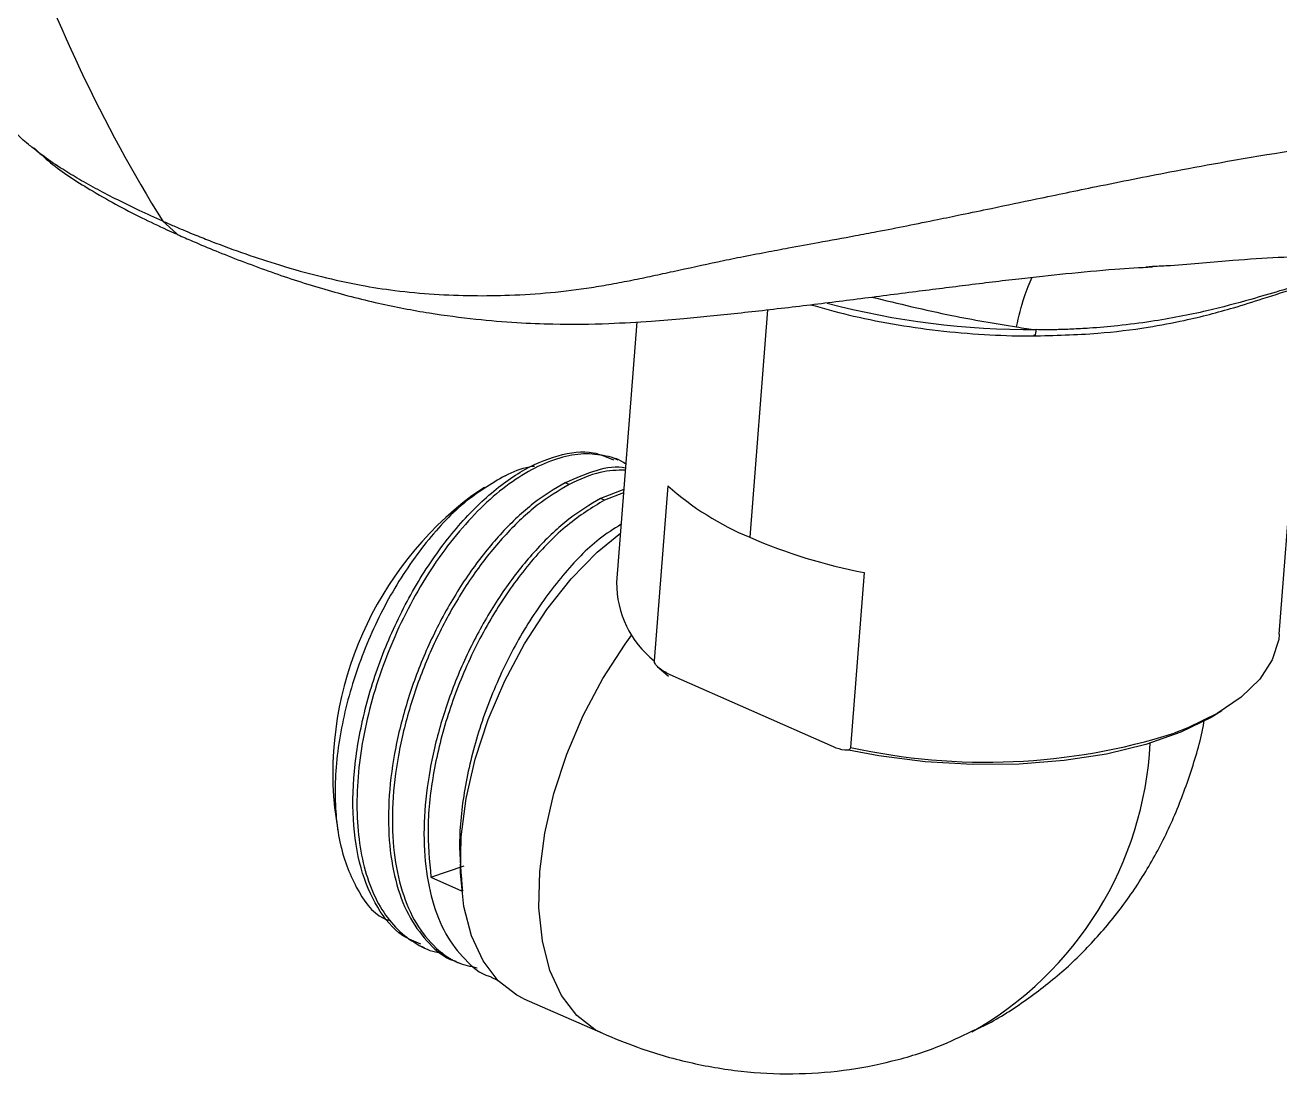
# Model space of a CAD drawing. Header units: millimetres. Extents: x 580 to 1174, y -1119 to -699.
# Drawn here: x 1077.29 to 1101.83, y -813.13 to -792.62 of the extents above; entities that cross this region are included whole.
import ezdxf

# ---------------------------------------------------------------- set-up
doc = ezdxf.new("R2010")
doc.units = ezdxf.units.MM
doc.header["$LTSCALE"] = 0.1
doc.layers.get('0').update_dxf_attribs({"lineweight": 13})

msp = doc.modelspace()

# ---------------------------------------------------------------- linework, layer by layer
at = {"color": 7, "linetype": 'Continuous', "lineweight": 25}
for p, q in [((1079.981, -796.456), (1080.249, -796.698)), ((1099.207, -797.347), (1099.341, -797.34)), ((1101.819, -804.53), (1102.35, -797.699)), ((1091.807, -798.19), (1091.461, -802.637)), ((1089.254, -798.426), (1088.858, -803.523)), ((1088.887, -801.13), (1088.81, -801.096)), ((1086.272, -801.667), (1086.027, -801.83)), ((1087.928, -801.604), (1087.852, -801.57)), ((1089, -801.702), (1088.546, -801.877)), ((1089.861, -801.634), (1089.596, -805.051)), ((1088.623, -801.91), (1088.546, -801.877)), ((1088.994, -801.768), (1088.623, -801.91)), ((1093.699, -803.328), (1093.433, -806.745)), ((1089.686, -805.187), (1089.875, -805.351)), ((1093.1, -806.736), (1089.909, -805.327)), ((1083.338, -807.922), (1083.406, -808.364)), ((1085.228, -809.282), (1085.877, -809.058)), ((1085.228, -809.282), (1085.828, -809.547)), ((1085.018, -810.626), (1085.095, -810.66)), ((1085.712, -810.933), (1085.789, -810.966)), ((1086.407, -811.239), (1086.528, -811.293)), ((1087.045, -811.658), (1088.58, -812.335))]:
    msp.add_line(p, q, dxfattribs=at)
at = {"color": 7, "linetype": 'Continuous', "lineweight": 25, "flags": 128}
for points in [[(1087.045, -811.658), (1086.906, -811.588), (1086.543, -811.308), (1086.246, -810.919), (1086.02, -810.43), (1085.871, -809.853), (1085.804, -809.202), (1085.819, -808.493), (1085.917, -807.744), (1086.095, -806.973), (1086.348, -806.199), (1086.671, -805.441), (1087.055, -804.718), (1087.491, -804.048), (1087.969, -803.447), (1088.476, -802.929), (1088.933, -802.556)], [(1088.579, -812.335), (1088.441, -812.265), (1088.078, -811.986), (1087.781, -811.597), (1087.555, -811.108), (1087.406, -810.53), (1087.339, -809.879), (1087.354, -809.171), (1087.452, -808.421), (1087.63, -807.65), (1087.883, -806.877), (1088.206, -806.119), (1088.59, -805.396), (1089.026, -804.725), (1089.159, -804.546)], [(1101.819, -804.53), (1101.807, -804.633), (1101.682, -805.031), (1101.436, -805.411), (1101.074, -805.764), (1100.602, -806.083), (1100.029, -806.364), (1099.76, -806.469)], [(1100.695, -806.03), (1100.483, -806.161), (1099.895, -806.449), (1099.21, -806.689), (1098.442, -806.875), (1097.609, -807.004), (1096.728, -807.073), (1095.817, -807.08), (1094.896, -807.025), (1093.984, -806.909), (1093.394, -806.801)]]:
    msp.add_lwpolyline(points, dxfattribs=at)
at = {"color": 7, "linetype": 'Continuous', "lineweight": 25}
for centre, radius, start, end in [((1096.99, -782.724), 15.854, 255.3373, 270.2756), ((1093.678, -797.324), 5.757, 228.4744, 247.3563), ((1090.113, -807.273), 6.806, 126.8897, 185.4679), ((1095.796, -792.573), 10.958, 246.7011, 258.9687), ((1090.786, -803.534), 1.928, 179.654, 231.8761), ((1096.08, -794.791), 12.244, 257.5168, 287.4897), ((1092.422, -806.314), 6.881, 299.4668, 357.0893)]:
    msp.add_arc(centre, radius, start, end, dxfattribs=at)
for points in [[(1077.021, -790.184), (1077.83, -792.5), (1078.817, -794.591), (1079.981, -796.456)], [(1096.677, -798.525), (1096.807, -798.546), (1096.937, -798.564), (1097.066, -798.578)], [(1088.623, -801.91), (1088.38, -802.06), (1087.894, -802.358), (1087.18, -803.085), (1086.528, -803.973), (1085.971, -804.997), (1085.539, -806.1), (1085.26, -807.222), (1085.134, -808.318), (1085.196, -808.961), (1085.228, -809.282)]]:
    msp.add_open_spline(points, degree=3, dxfattribs=at)
for points, knots in [([(1077.449, -795.03), (1077.417, -795.006), (1077.289, -794.907), (1077.114, -794.742), (1076.918, -794.526), (1076.773, -794.336), (1076.707, -794.21), (1076.681, -794.16)], [0, 0, 0, 0, 0.09064, 0.365553, 0.586553, 0.834504, 1, 1, 1, 1]), ([(1079.981, -796.456), (1080.054, -796.488), (1080.2, -796.552), (1080.417, -796.644), (1080.662, -796.745), (1081.05, -796.898), (1081.588, -797.097), (1082.302, -797.332), (1083.054, -797.541), (1083.813, -797.708), (1084.552, -797.823), (1085.286, -797.892), (1086.038, -797.919), (1086.8, -797.909), (1087.578, -797.86), (1088.239, -797.775), (1088.764, -797.687), (1089.164, -797.61), (1089.567, -797.526), (1090.138, -797.402), (1090.709, -797.275), (1091.304, -797.154), (1091.764, -797.065), (1092.27, -796.971), (1092.853, -796.865), (1093.427, -796.759), (1094.005, -796.651), (1094.541, -796.546), (1095.091, -796.435), (1095.642, -796.321), (1096.288, -796.186), (1097.17, -796.002), (1098.334, -795.76), (1099.527, -795.522), (1101.149, -795.219), (1102.73, -794.967), (1104.478, -794.765), (1105.704, -794.666), (1106.773, -794.619), (1107.645, -794.607), (1108.576, -794.623), (1109.602, -794.678), (1110.62, -794.783), (1111.437, -794.91), (1112.029, -795.023), (1112.486, -795.123), (1112.956, -795.239), (1113.27, -795.33), (1113.43, -795.377)], [0, 0, 0, 0, 0.00604, 0.01214, 0.017632, 0.025786, 0.042943, 0.059127, 0.078566, 0.095949, 0.110369, 0.12687, 0.142986, 0.158453, 0.17608, 0.194307, 0.203505, 0.213224, 0.223478, 0.233836, 0.257695, 0.270398, 0.285138, 0.298362, 0.316039, 0.338419, 0.351371, 0.369728, 0.388364, 0.40292, 0.421503, 0.449482, 0.486792, 0.532897, 0.564368, 0.643546, 0.687014, 0.736634, 0.765387, 0.794239, 0.82484, 0.86036, 0.900253, 0.931801, 0.94782, 0.964544, 0.981948, 1, 1, 1, 1]), ([(1079.981, -796.456), (1079.828, -796.387), (1079.528, -796.253), (1079.104, -796.047), (1078.713, -795.844), (1078.353, -795.644), (1078.001, -795.43), (1077.695, -795.227), (1077.518, -795.086), (1077.449, -795.03)], [0, 0, 0, 0, 0.1594944, 0.3116242, 0.4576118, 0.5976089, 0.7319791, 0.8946284, 1, 1, 1, 1]), ([(1077.46, -795.021), (1077.566, -795.121), (1077.884, -795.416), (1078.597, -795.875), (1079.38, -796.304), (1079.953, -796.574), (1080.184, -796.679), (1080.244, -796.707)], [0, 0, 0, 0, 0.147557, 0.439131, 0.784511, 0.944123, 1, 1, 1, 1]), ([(1080.249, -796.698), (1080.257, -796.708), (1080.267, -796.722), (1080.283, -796.723), (1080.286, -796.723)], [0, 0, 0, 0, 0.773994, 1, 1, 1, 1]), ([(1080.285, -796.726), (1080.307, -796.736), (1080.418, -796.784), (1080.685, -796.901), (1081.249, -797.135), (1082.073, -797.45), (1083.12, -797.79), (1084.171, -798.065), (1085.178, -798.258), (1086.088, -798.376), (1086.895, -798.443), (1087.78, -798.479), (1088.66, -798.466), (1089.489, -798.416), (1090.14, -798.362), (1090.7, -798.309), (1091.235, -798.254), (1091.793, -798.192), (1092.556, -798.103), (1093.517, -797.984), (1094.619, -797.842), (1095.695, -797.705), (1096.695, -797.584), (1097.667, -797.478), (1098.54, -797.396), (1099.097, -797.364), (1099.341, -797.35)], [0, 0, 0, 0, 0.003439, 0.017117, 0.038293, 0.084742, 0.128907, 0.170558, 0.20931, 0.245209, 0.27841, 0.308982, 0.360766, 0.403866, 0.438178, 0.466544, 0.49638, 0.528047, 0.561524, 0.627436, 0.696856, 0.761079, 0.82677, 0.886133, 0.950004, 1, 1, 1, 1]), ([(1104.052, -797.294), (1104.029, -797.297), (1103.975, -797.303), (1103.884, -797.314), (1103.77, -797.33), (1103.635, -797.352), (1103.432, -797.388), (1103.15, -797.448), (1102.585, -797.591), (1101.964, -797.782), (1101.18, -798.013), (1100.365, -798.231), (1099.485, -798.402), (1098.701, -798.501), (1098.178, -798.547), (1097.776, -798.57), (1097.486, -798.579), (1097.255, -798.582), (1097.122, -798.579), (1097.066, -798.578)], [0, 0, 0, 0, 0.008872, 0.021073, 0.036625, 0.055552, 0.077874, 0.124401, 0.181277, 0.338766, 0.429079, 0.56029, 0.71405, 0.799716, 0.870842, 0.914685, 0.950825, 0.97926, 1, 1, 1, 1]), ([(1099.341, -797.34), (1099.457, -797.334), (1100.018, -797.307), (1100.844, -797.221), (1101.82, -797.156), (1102.64, -797.138), (1103.403, -797.178), (1103.831, -797.255), (1104.052, -797.294)], [0, 0, 0, 0, 0.056908, 0.273743, 0.445662, 0.621421, 0.804388, 1, 1, 1, 1]), ([(1096.677, -798.525), (1096.727, -798.318), (1096.828, -797.911), (1096.932, -797.672), (1096.984, -797.554)], [0, 0, 0, 0, 0.507105, 1, 1, 1, 1]), ([(1096.988, -798.7), (1097.419, -798.69), (1098.198, -798.672), (1099.184, -798.549), (1099.904, -798.414), (1100.455, -798.282), (1100.967, -798.14), (1101.542, -797.96), (1102.23, -797.734), (1102.997, -797.48), (1103.628, -797.375), (1103.941, -797.322)], [0, 0, 0, 0, 0.161575, 0.292114, 0.391485, 0.464094, 0.535435, 0.627219, 0.739206, 0.870928, 1, 1, 1, 1]), ([(1099.218, -797.358), (1099.231, -797.355), (1099.252, -797.352), (1099.27, -797.346), (1099.277, -797.344)], [0, 0, 0, 0, 0.616647, 1, 1, 1, 1]), ([(1093.852, -797.941), (1094.37, -798.068), (1095.305, -798.298), (1096.254, -798.455), (1096.677, -798.525)], [0, 0, 0, 0, 0.554827, 1, 1, 1, 1]), ([(1092.654, -798.09), (1092.896, -798.158), (1093.411, -798.304), (1094.25, -798.472), (1095.144, -798.603), (1096.036, -798.68), (1096.667, -798.701), (1096.992, -798.701), (1097.033, -798.701)], [0, 0, 0, 0, 0.178103, 0.379457, 0.580646, 0.781755, 0.972315, 1, 1, 1, 1]), ([(1097.016, -798.673), (1097.02, -798.686), (1097.027, -798.705), (1097.034, -798.698), (1097.037, -798.696)], [0, 0, 0, 0, 0.660544, 1, 1, 1, 1]), ([(1097.037, -798.696), (1097.039, -798.695), (1097.047, -798.693), (1097.058, -798.653), (1097.063, -798.603), (1097.066, -798.578)], [0, 0, 0, 0, 0.195526, 0.597763, 1, 1, 1, 1]), ([(1085.032, -810.594), (1084.908, -810.544), (1084.571, -810.408), (1084.162, -809.899), (1083.829, -809.13), (1083.68, -808.168), (1083.715, -807.083), (1083.933, -805.929), (1084.319, -804.772), (1084.85, -803.677), (1085.495, -802.702), (1086.217, -801.905), (1086.975, -801.324), (1087.719, -801.004), (1088.348, -800.925), (1088.669, -801.068), (1088.798, -801.125)], [0, 0, 0, 0, 0.043835, 0.119325, 0.194815, 0.270305, 0.345795, 0.421285, 0.496776, 0.572266, 0.647756, 0.723246, 0.798736, 0.874226, 0.949716, 1, 1, 1, 1]), ([(1089.038, -801.208), (1089.038, -801.208), (1088.926, -801.117), (1088.651, -801.038), (1088.221, -800.987), (1087.749, -801.07), (1087.258, -801.267), (1086.757, -801.578), (1086.259, -801.994), (1085.778, -802.507), (1085.325, -803.102), (1084.912, -803.766), (1084.55, -804.483), (1084.249, -805.234), (1084.015, -806.002), (1083.856, -806.768), (1083.775, -807.512), (1083.776, -808.217), (1083.858, -808.866), (1084.02, -809.442), (1084.258, -809.931), (1084.566, -810.324), (1084.942, -810.599), (1085.245, -810.745), (1085.43, -810.761), (1085.458, -810.764)], [0, 0, 0, 0, 0.000186, 0.047398, 0.09461, 0.141822, 0.189033, 0.236245, 0.283457, 0.330669, 0.377881, 0.425093, 0.472305, 0.519517, 0.566728, 0.61394, 0.661152, 0.708364, 0.755576, 0.802788, 0.85, 0.897211, 0.944423, 0.991635, 1, 1, 1, 1]), ([(1086.677, -801.433), (1086.836, -801.359), (1087.034, -801.268), (1087.217, -801.248), (1087.252, -801.245)], [0, 0, 0, 0, 0.807848, 1, 1, 1, 1]), ([(1089.032, -801.285), (1089.032, -801.285), (1088.861, -801.24), (1088.463, -801.31), (1088.055, -801.483), (1087.852, -801.57)], [0, 0, 0, 0, 0.000535, 0.500268, 1, 1, 1, 1]), ([(1086.677, -801.433), (1086.406, -801.593), (1085.863, -801.916), (1085.073, -802.767), (1084.374, -803.82), (1083.821, -805.027), (1083.457, -806.293), (1083.316, -807.523), (1083.406, -808.634), (1083.742, -809.504), (1084.1, -810.014), (1084.376, -810.115), (1084.416, -810.13)], [0, 0, 0, 0, 0.106702, 0.213991, 0.321866, 0.430327, 0.539375, 0.649009, 0.75923, 0.870036, 0.98143, 1, 1, 1, 1]), ([(1089.029, -801.326), (1088.867, -801.328), (1088.519, -801.334), (1088.135, -801.509), (1087.928, -801.604)], [0, 0, 0, 0, 0.4626484, 1, 1, 1, 1]), ([(1087.852, -801.57), (1087.644, -801.695), (1087.228, -801.944), (1086.612, -802.526), (1086.033, -803.235), (1085.512, -804.058), (1085.071, -804.961), (1084.728, -805.911), (1084.495, -806.871), (1084.385, -807.805), (1084.4, -808.677), (1084.543, -809.453), (1084.805, -810.109), (1085.188, -810.597), (1085.501, -810.869), (1085.701, -810.922), (1085.715, -810.926)], [0, 0, 0, 0, 0.076468, 0.152937, 0.229405, 0.305873, 0.382342, 0.45881, 0.535279, 0.611747, 0.688215, 0.764684, 0.841152, 0.91762, 0.994089, 1, 1, 1, 1]), ([(1087.928, -801.604), (1087.721, -801.729), (1087.305, -801.978), (1086.689, -802.56), (1086.11, -803.268), (1085.589, -804.092), (1085.148, -804.995), (1084.804, -805.945), (1084.572, -806.905), (1084.461, -807.839), (1084.477, -808.711), (1084.619, -809.487), (1084.883, -810.141), (1085.261, -810.639), (1085.68, -810.957), (1085.999, -811.026), (1086.129, -811.053)], [0, 0, 0, 0, 0.073065, 0.146129, 0.219194, 0.292259, 0.365323, 0.438388, 0.511452, 0.584517, 0.657582, 0.730646, 0.803711, 0.876776, 0.94984, 1, 1, 1, 1]), ([(1088.546, -801.877), (1088.338, -802.001), (1087.923, -802.251), (1087.307, -802.833), (1086.727, -803.541), (1086.207, -804.365), (1085.766, -805.268), (1085.422, -806.218), (1085.19, -807.178), (1085.079, -808.112), (1085.095, -808.984), (1085.237, -809.759), (1085.499, -810.416), (1085.882, -810.904), (1086.195, -811.176), (1086.395, -811.229), (1086.409, -811.233)], [0, 0, 0, 0, 0.076468, 0.152937, 0.229405, 0.305873, 0.382342, 0.45881, 0.535279, 0.611747, 0.688215, 0.764684, 0.841152, 0.91762, 0.994089, 1, 1, 1, 1]), ([(1088.947, -802.383), (1088.802, -802.474), (1088.415, -802.718), (1087.798, -803.361), (1087.146, -804.245), (1086.589, -805.27), (1086.157, -806.372), (1085.877, -807.495), (1085.752, -808.591), (1085.814, -809.233), (1085.845, -809.555)], [0, 0, 0, 0, 0.078353, 0.210017, 0.341681, 0.473345, 0.605008, 0.736672, 0.868336, 1, 1, 1, 1]), ([(1089.909, -805.327), (1089.835, -805.291), (1089.734, -805.24), (1089.632, -805.143), (1089.604, -805.094), (1089.596, -805.068), (1089.596, -805.057), (1089.596, -805.051)], [0, 0, 0, 0, 0.6070569, 0.8344012, 0.9202341, 0.9617165, 1, 1, 1, 1]), ([(1095.804, -812.295), (1095.878, -812.262), (1096.238, -812.103), (1096.833, -811.72), (1097.575, -811.151), (1098.24, -810.495), (1098.831, -809.769), (1099.341, -808.975), (1099.771, -808.122), (1100.104, -807.211), (1100.296, -806.564), (1100.351, -806.216), (1100.354, -806.196)], [0, 0, 0, 0, 0.030866, 0.150181, 0.268789, 0.387154, 0.505785, 0.625186, 0.745834, 0.868138, 0.992389, 1, 1, 1, 1]), ([(1093.433, -806.745), (1093.432, -806.751), (1093.431, -806.762), (1093.42, -806.779), (1093.386, -806.8), (1093.276, -806.805), (1093.174, -806.765), (1093.1, -806.736)], [0, 0, 0, 0, 0.038584, 0.080493, 0.166478, 0.392925, 1, 1, 1, 1]), ([(1088.58, -812.335), (1088.808, -812.43), (1089.361, -812.659), (1090.267, -812.919), (1091.285, -813.094), (1092.298, -813.146), (1093.29, -813.079), (1094.248, -812.894), (1095.092, -812.637), (1095.592, -812.397), (1095.804, -812.295)], [0, 0, 0, 0, 0.098487, 0.238398, 0.376813, 0.512614, 0.645812, 0.776631, 0.905422, 1, 1, 1, 1])]:
    msp.add_open_spline(points, degree=3, knots=knots, dxfattribs=at)

doc.saveas('drawing.dxf')
